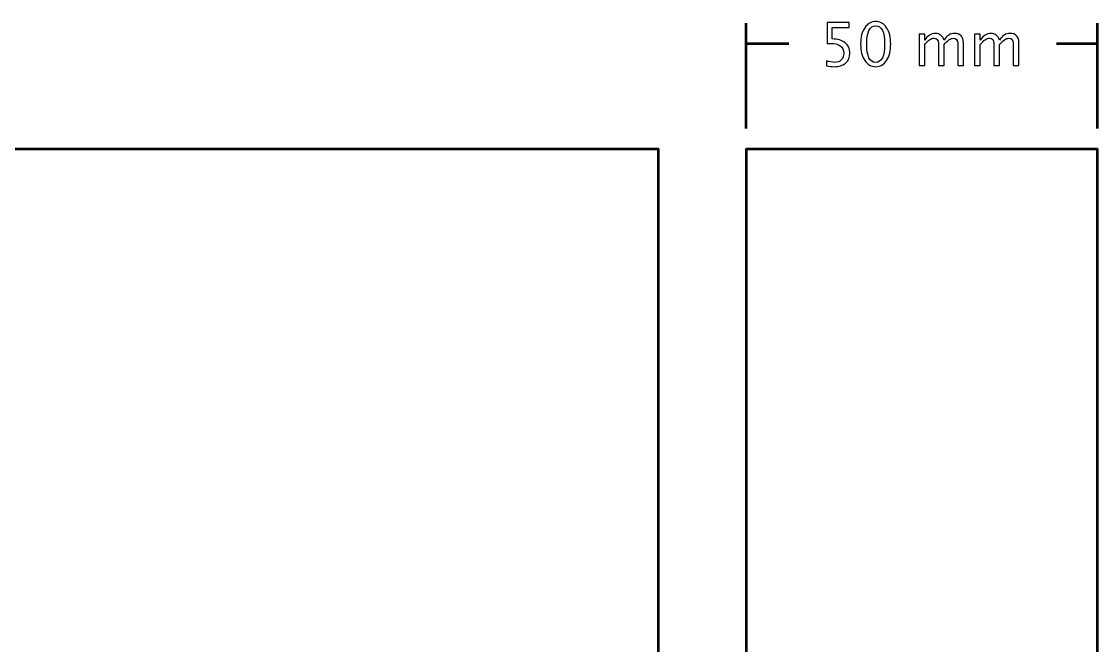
# Model space of a CAD drawing. Header units: centimetres. Extents: x -16.1 to 14.5, y -16 to 20.1.
# Drawn here: x -0.81 to 14.5, y 2.44 to 11.31 of the extents above; entities that cross this region are included whole.
import ezdxf

# ---------------------------------------------------------------- set-up
doc = ezdxf.new("R2010")
doc.units = ezdxf.units.CM
doc.header["$MEASUREMENT"] = 0
doc.layers.add('Layer 1', color=7, linetype='Continuous')

msp = doc.modelspace()

# ---------------------------------------------------------------- linework, layer by layer
at = {"layer": 'Layer 1', "lineweight": 53}
for points in [[(-14.25, -6.5), (8.25, -6.5), (8.25, 9.5), (-14.25, 9.5), (-14.25, -6.5)], [(9.5, -6.5), (14.5, -6.5), (14.5, 9.5), (9.5, 9.5), (9.5, -6.5)]]:
    msp.add_lwpolyline(points, close=True, dxfattribs=at)
for points in [[(9.5, 9.79106), (9.5, 9.79106), (9.5, 11.29106), (9.5, 11.29106)], [(14.5, 9.79106), (14.5, 9.79106), (14.5, 11.29106), (14.5, 11.29106)], [(9.5, 11), (9.5, 11), (10.10704, 11), (10.10704, 11)], [(13.91863, 11), (13.91863, 11), (14.5, 11), (14.5, 11)]]:
    msp.add_open_spline(points, degree=3, dxfattribs=at)
at = {"layer": 'Layer 1'}
for points, knots in [([(10.64348, 10.68377), (10.64348, 10.68377), (10.64348, 10.75658), (10.64348, 10.75658), (10.64348, 10.75658), (10.68398, 10.74021), (10.72237, 10.73203), (10.75905, 10.73203), (10.75905, 10.73203), (10.79913, 10.73203), (10.83074, 10.74388), (10.85374, 10.76759), (10.85374, 10.76759), (10.87674, 10.7913), (10.88817, 10.82389), (10.88817, 10.86538), (10.88817, 10.86538), (10.88817, 10.90997), (10.87194, 10.94412), (10.83949, 10.96769), (10.83949, 10.96769), (10.80703, 10.99125), (10.76004, 11.00296), (10.69866, 11.00296), (10.69866, 11.00296), (10.68441, 11.00296), (10.66931, 11.00198), (10.65364, 11), (10.65364, 11), (10.65364, 11), (10.65364, 11.29845), (10.65364, 11.29845), (10.65364, 11.29845), (10.65364, 11.29845), (10.96353, 11.29845), (10.96353, 11.29845), (10.96353, 11.29845), (10.96353, 11.29845), (10.96353, 11.22733), (10.96353, 11.22733), (10.96353, 11.22733), (10.96353, 11.22733), (10.72476, 11.22733), (10.72476, 11.22733), (10.72476, 11.22733), (10.72476, 11.22733), (10.72476, 11.06562), (10.72476, 11.06562), (10.72476, 11.06562), (10.8035, 11.06562), (10.86489, 11.04756), (10.90906, 11.01143), (10.90906, 11.01143), (10.95322, 10.97545), (10.97538, 10.92549), (10.97538, 10.86157), (10.97538, 10.86157), (10.97538, 10.80202), (10.95534, 10.75545), (10.91526, 10.72173), (10.91526, 10.72173), (10.87519, 10.688), (10.81987, 10.67107), (10.74932, 10.67107), (10.74932, 10.67107), (10.71785, 10.67107), (10.68257, 10.6753), (10.64348, 10.68377)], [0, 0, 0, 0, 0.05555556, 0.05555556, 0.05555556, 0.05555556, 0.11111111, 0.11111111, 0.11111111, 0.11111111, 0.16666667, 0.16666667, 0.16666667, 0.16666667, 0.22222222, 0.22222222, 0.22222222, 0.22222222, 0.27777778, 0.27777778, 0.27777778, 0.27777778, 0.33333333, 0.33333333, 0.33333333, 0.33333333, 0.38888889, 0.38888889, 0.38888889, 0.38888889, 0.44444444, 0.44444444, 0.44444444, 0.44444444, 0.5, 0.5, 0.5, 0.5, 0.55555556, 0.55555556, 0.55555556, 0.55555556, 0.61111111, 0.61111111, 0.61111111, 0.61111111, 0.66666667, 0.66666667, 0.66666667, 0.66666667, 0.72222222, 0.72222222, 0.72222222, 0.72222222, 0.77777778, 0.77777778, 0.77777778, 0.77777778, 0.83333333, 0.83333333, 0.83333333, 0.83333333, 0.88888889, 0.88888889, 0.88888889, 0.88888889, 1, 1, 1, 1]), ([(11.34312, 10.67107), (11.27891, 10.67107), (11.22712, 10.70056), (11.18789, 10.75941), (11.18789, 10.75941), (11.14852, 10.81825), (11.12891, 10.89586), (11.12891, 10.99238), (11.12891, 10.99238), (11.12891, 11.0889), (11.14852, 11.16651), (11.18789, 11.22536), (11.18789, 11.22536), (11.22712, 11.2842), (11.27891, 11.31369), (11.34312, 11.31369), (11.34312, 11.31369), (11.40761, 11.31369), (11.45939, 11.28434), (11.49862, 11.22564), (11.49862, 11.22564), (11.53771, 11.16694), (11.55733, 11.08918), (11.55733, 10.99238), (11.55733, 10.99238), (11.55733, 10.89586), (11.53771, 10.81825), (11.49862, 10.75941), (11.49862, 10.75941), (11.45939, 10.70056), (11.40761, 10.67107), (11.34312, 10.67107)], [0, 0, 0, 0, 0.11111111, 0.11111111, 0.11111111, 0.11111111, 0.22222222, 0.22222222, 0.22222222, 0.22222222, 0.33333333, 0.33333333, 0.33333333, 0.33333333, 0.44444444, 0.44444444, 0.44444444, 0.44444444, 0.55555556, 0.55555556, 0.55555556, 0.55555556, 0.66666667, 0.66666667, 0.66666667, 0.66666667, 0.77777778, 0.77777778, 0.77777778, 0.77777778, 1, 1, 1, 1]), ([(11.34298, 10.73203), (11.42778, 10.73203), (11.47012, 10.81881), (11.47012, 10.99238), (11.47012, 10.99238), (11.47012, 11.16595), (11.42778, 11.25273), (11.34298, 11.25273), (11.34298, 11.25273), (11.25845, 11.25273), (11.21612, 11.16595), (11.21612, 10.99238), (11.21612, 10.99238), (11.21612, 10.81881), (11.25845, 10.73203), (11.34298, 10.73203)], [0, 0, 0, 0, 0.2, 0.2, 0.2, 0.2, 0.4, 0.4, 0.4, 0.4, 0.6, 0.6, 0.6, 0.6, 1, 1, 1, 1]), ([(11.96006, 10.68631), (11.96006, 10.68631), (11.96006, 11.13505), (11.96006, 11.13505), (11.96006, 11.13505), (11.96006, 11.13505), (12.04134, 11.13505), (12.04134, 11.13505), (12.04134, 11.13505), (12.04134, 11.13505), (12.04134, 11.05024), (12.04134, 11.05024), (12.04134, 11.05024), (12.08099, 11.11303), (12.13179, 11.14436), (12.19402, 11.14436), (12.19402, 11.14436), (12.254, 11.14436), (12.29478, 11.11303), (12.31651, 11.05024), (12.31651, 11.05024), (12.35503, 11.1136), (12.40527, 11.14521), (12.46693, 11.14521), (12.46693, 11.14521), (12.5063, 11.14521), (12.53692, 11.13363), (12.5588, 11.11035), (12.5588, 11.11035), (12.58067, 11.08707), (12.59168, 11.05447), (12.59168, 11.01256), (12.59168, 11.01256), (12.59168, 11.01256), (12.59168, 10.68631), (12.59168, 10.68631), (12.59168, 10.68631), (12.59168, 10.68631), (12.5104, 10.68631), (12.5104, 10.68631), (12.5104, 10.68631), (12.5104, 10.68631), (12.5104, 10.99915), (12.5104, 10.99915), (12.5104, 10.99915), (12.5104, 11.05024), (12.49008, 11.07578), (12.44944, 11.07578), (12.44944, 11.07578), (12.40724, 11.07578), (12.36293, 11.046), (12.31651, 10.98631), (12.31651, 10.98631), (12.31651, 10.98631), (12.31651, 10.68631), (12.31651, 10.68631), (12.31651, 10.68631), (12.31651, 10.68631), (12.23523, 10.68631), (12.23523, 10.68631), (12.23523, 10.68631), (12.23523, 10.68631), (12.23523, 10.99944), (12.23523, 10.99944), (12.23523, 10.99944), (12.23523, 11.05094), (12.21463, 11.07662), (12.17328, 11.07662), (12.17328, 11.07662), (12.13222, 11.07662), (12.08819, 11.04671), (12.04134, 10.98674), (12.04134, 10.98674), (12.04134, 10.98674), (12.04134, 10.68631), (12.04134, 10.68631), (12.04134, 10.68631), (12.04134, 10.68631), (11.96006, 10.68631), (11.96006, 10.68631)], [0, 0, 0, 0, 0.04761905, 0.04761905, 0.04761905, 0.04761905, 0.0952381, 0.0952381, 0.0952381, 0.0952381, 0.14285714, 0.14285714, 0.14285714, 0.14285714, 0.19047619, 0.19047619, 0.19047619, 0.19047619, 0.23809524, 0.23809524, 0.23809524, 0.23809524, 0.28571429, 0.28571429, 0.28571429, 0.28571429, 0.33333333, 0.33333333, 0.33333333, 0.33333333, 0.38095238, 0.38095238, 0.38095238, 0.38095238, 0.42857143, 0.42857143, 0.42857143, 0.42857143, 0.47619048, 0.47619048, 0.47619048, 0.47619048, 0.52380952, 0.52380952, 0.52380952, 0.52380952, 0.57142857, 0.57142857, 0.57142857, 0.57142857, 0.61904762, 0.61904762, 0.61904762, 0.61904762, 0.66666667, 0.66666667, 0.66666667, 0.66666667, 0.71428571, 0.71428571, 0.71428571, 0.71428571, 0.76190476, 0.76190476, 0.76190476, 0.76190476, 0.80952381, 0.80952381, 0.80952381, 0.80952381, 0.85714286, 0.85714286, 0.85714286, 0.85714286, 0.9047619, 0.9047619, 0.9047619, 0.9047619, 1, 1, 1, 1]), ([(12.75057, 10.68631), (12.75057, 10.68631), (12.75057, 11.13505), (12.75057, 11.13505), (12.75057, 11.13505), (12.75057, 11.13505), (12.83185, 11.13505), (12.83185, 11.13505), (12.83185, 11.13505), (12.83185, 11.13505), (12.83185, 11.05024), (12.83185, 11.05024), (12.83185, 11.05024), (12.8715, 11.11303), (12.9223, 11.14436), (12.98453, 11.14436), (12.98453, 11.14436), (13.04451, 11.14436), (13.08529, 11.11303), (13.10702, 11.05024), (13.10702, 11.05024), (13.14554, 11.1136), (13.19578, 11.14521), (13.25744, 11.14521), (13.25744, 11.14521), (13.29681, 11.14521), (13.32743, 11.13363), (13.34931, 11.11035), (13.34931, 11.11035), (13.37118, 11.08707), (13.38219, 11.05447), (13.38219, 11.01256), (13.38219, 11.01256), (13.38219, 11.01256), (13.38219, 10.68631), (13.38219, 10.68631), (13.38219, 10.68631), (13.38219, 10.68631), (13.30091, 10.68631), (13.30091, 10.68631), (13.30091, 10.68631), (13.30091, 10.68631), (13.30091, 10.99915), (13.30091, 10.99915), (13.30091, 10.99915), (13.30091, 11.05024), (13.28059, 11.07578), (13.23995, 11.07578), (13.23995, 11.07578), (13.19775, 11.07578), (13.15344, 11.046), (13.10702, 10.98631), (13.10702, 10.98631), (13.10702, 10.98631), (13.10702, 10.68631), (13.10702, 10.68631), (13.10702, 10.68631), (13.10702, 10.68631), (13.02574, 10.68631), (13.02574, 10.68631), (13.02574, 10.68631), (13.02574, 10.68631), (13.02574, 10.99944), (13.02574, 10.99944), (13.02574, 10.99944), (13.02574, 11.05094), (13.00514, 11.07662), (12.96379, 11.07662), (12.96379, 11.07662), (12.92273, 11.07662), (12.8787, 11.04671), (12.83185, 10.98674), (12.83185, 10.98674), (12.83185, 10.98674), (12.83185, 10.68631), (12.83185, 10.68631), (12.83185, 10.68631), (12.83185, 10.68631), (12.75057, 10.68631), (12.75057, 10.68631)], [0, 0, 0, 0, 0.04761905, 0.04761905, 0.04761905, 0.04761905, 0.0952381, 0.0952381, 0.0952381, 0.0952381, 0.14285714, 0.14285714, 0.14285714, 0.14285714, 0.19047619, 0.19047619, 0.19047619, 0.19047619, 0.23809524, 0.23809524, 0.23809524, 0.23809524, 0.28571429, 0.28571429, 0.28571429, 0.28571429, 0.33333333, 0.33333333, 0.33333333, 0.33333333, 0.38095238, 0.38095238, 0.38095238, 0.38095238, 0.42857143, 0.42857143, 0.42857143, 0.42857143, 0.47619048, 0.47619048, 0.47619048, 0.47619048, 0.52380952, 0.52380952, 0.52380952, 0.52380952, 0.57142857, 0.57142857, 0.57142857, 0.57142857, 0.61904762, 0.61904762, 0.61904762, 0.61904762, 0.66666667, 0.66666667, 0.66666667, 0.66666667, 0.71428571, 0.71428571, 0.71428571, 0.71428571, 0.76190476, 0.76190476, 0.76190476, 0.76190476, 0.80952381, 0.80952381, 0.80952381, 0.80952381, 0.85714286, 0.85714286, 0.85714286, 0.85714286, 0.9047619, 0.9047619, 0.9047619, 0.9047619, 1, 1, 1, 1])]:
    msp.add_open_spline(points, degree=3, knots=knots, dxfattribs=at)

doc.saveas('drawing.dxf')
